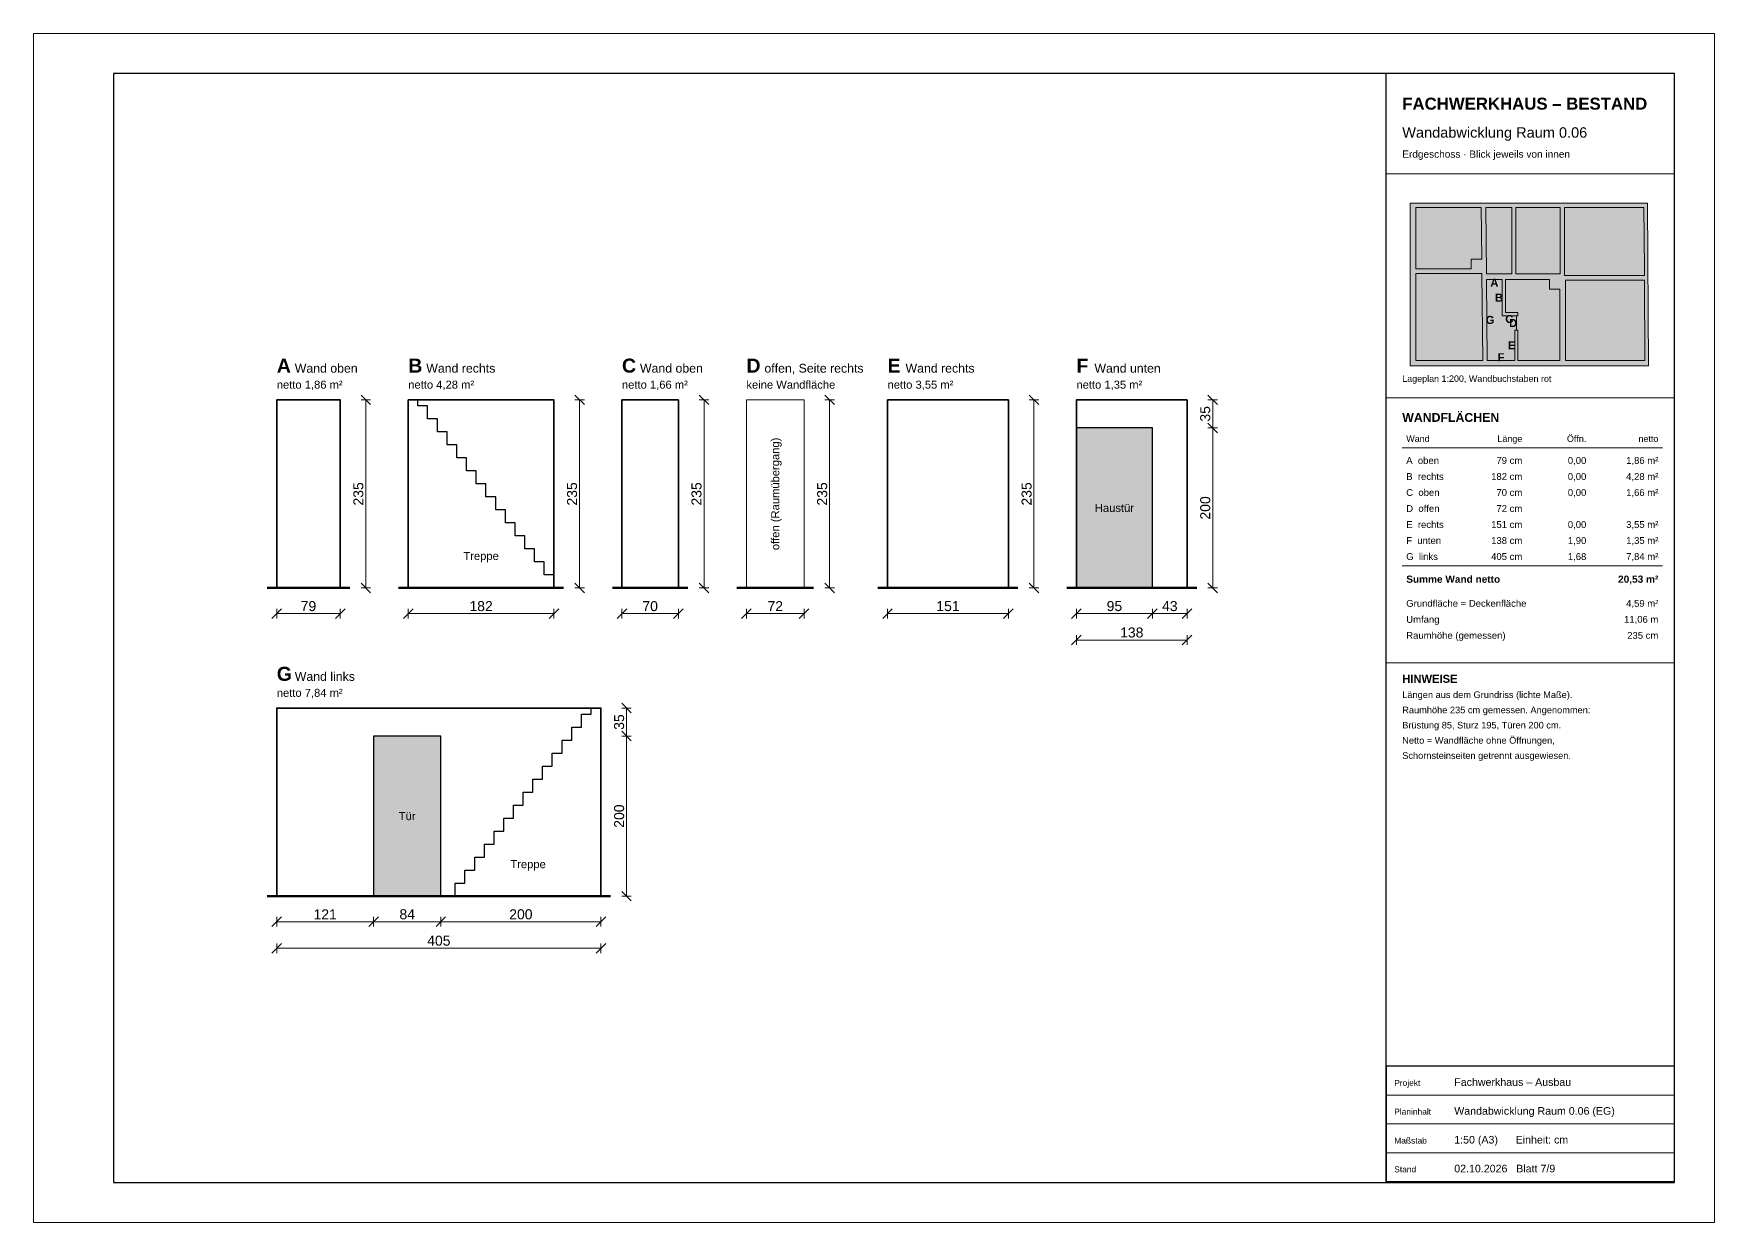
# Model space of a CAD drawing. Header units: centimetres. Extents: x 0 to 18200, y 0 to 1485.
# Drawn here: x 11500 to 13600, y 0 to 1485 of the extents above; entities that cross this region are included whole.
import ezdxf
from ezdxf.enums import TextEntityAlignment as Align

# ---------------------------------------------------------------- set-up
doc = ezdxf.new("R2010")
doc.units = ezdxf.units.CM
doc.linetypes.add('DASHED', pattern=[1.524, 1.27, -0.254])
for name, color, linetype, lineweight in [('ABW_BODEN', 7, 'Continuous', 50), ('ABW_OEFFNUNG', 7, 'Continuous', 25), ('ABW_OFFEN', 8, 'DASHED', 18), ('ABW_TEXT', 7, 'Continuous', 18), ('ABW_TREPPE', 7, 'Continuous', 25), ('ABW_WAND', 7, 'Continuous', 35), ('BEMASSUNG', 7, 'Continuous', 18), ('PLANKOPF', 7, 'Continuous', 25), ('PLANKOPF_DUENN', 7, 'Continuous', 13), ('WAND_FUELLUNG', 8, 'Continuous', 0)]:
    doc.layers.add(name, color=color, linetype=linetype, lineweight=lineweight)
doc.styles.add('PLAN', font='arial.ttf')
doc.styles.add('PLAN_FETT', font='arialbd.ttf')
doc.dimstyles.new('BESTAND_1_50', dxfattribs={"dimscale": 5, "dimtxt": 2.5, "dimasz": 1.5, "dimexe": 1.2, "dimexo": 0, "dimgap": 0.6, "dimtad": 1, "dimdec": 0, "dimtxsty": 'PLAN', "dimtsz": 1.2, "dimcen": 2.5, "dimclrd": 7, "dimclre": 7, "dimclrt": 7, "dimazin": 3, "dimtfac": 1, "dimtmove": 2, "dimatfit": 3, "dimlwd": 18, "dimlwe": 13})

msp = doc.modelspace()

# ---------------------------------------------------------------- hatches: boundary and pattern name
at = {"layer": 'ABW_OEFFNUNG', "true_color": 0xffffff}
h = msp.add_hatch(color=7, dxfattribs=at)
h.dxf.hatch_style = 1
h.paths.add_polyline_path([(12897.9, 792.5), (12897.9, 992.5), (12802.9, 992.5), (12802.9, 792.5)])
h = msp.add_hatch(color=7, dxfattribs=at)
h.dxf.hatch_style = 1
h.paths.add_polyline_path([(12008.8, 407.5), (12008.8, 607.5), (11924.8, 607.5), (11924.8, 407.5)])
at = {"layer": 'WAND_FUELLUNG', "true_color": 0xa0a0a0}
h = msp.add_hatch(color=7, dxfattribs=at)
h.dxf.hatch_style = 1
h.paths.add_polyline_path([(13220, 1070), (13517.8, 1070), (13516.5, 1273.2), (13220, 1273.2)])
at = {"layer": 'WAND_FUELLUNG', "true_color": 0xffffff}
h = msp.add_hatch(color=7, dxfattribs=at)
h.dxf.hatch_style = 1
h.paths.add_polyline_path([(13296, 1203.2), (13296, 1191), (13226.8, 1191), (13226.8, 1267.8), (13308.8, 1267.8), (13309.4, 1203.2)])
h = msp.add_hatch(color=7, dxfattribs=at)
h.dxf.hatch_style = 1
h.paths.add_polyline_path([(13315.1, 1184.8), (13314.3, 1267.8), (13347, 1267.8), (13347, 1184.8)])
h = msp.add_hatch(color=7, dxfattribs=at)
h.dxf.hatch_style = 1
h.paths.add_polyline_path([(13352, 1184.8), (13352, 1267.8), (13407.2, 1267.8), (13407.2, 1184.8)])
h = msp.add_hatch(color=7, dxfattribs=at)
h.dxf.hatch_style = 1
h.paths.add_polyline_path([(13512.5, 1191.9), (13512.5, 1182.8), (13414, 1182.8), (13412.8, 1182.8), (13412.8, 1267.8), (13512, 1267.8)])
h = msp.add_hatch(color=7, dxfattribs=at)
h.dxf.hatch_style = 1
h.paths.add_polyline_path([(13309.6, 1185.5), (13310.7, 1076.8), (13226.8, 1076.8), (13226.8, 1185.5)])
at = {"layer": 'WAND_FUELLUNG', "true_color": 0xf0c8be}
h = msp.add_hatch(color=7, dxfattribs=at)
h.dxf.hatch_style = 1
h.paths.add_polyline_path([(13350.8, 1114.5), (13350.8, 1076.8), (13316.2, 1076.8), (13315.2, 1178), (13335, 1178), (13335, 1136.8), (13335, 1132.5), (13339.2, 1132.5), (13352.6, 1132.5), (13352.6, 1114.5)])
at = {"layer": 'WAND_FUELLUNG', "true_color": 0xffffff}
h = msp.add_hatch(color=7, dxfattribs=at)
h.dxf.hatch_style = 1
h.paths.add_polyline_path([(13354.5, 1114.5), (13352.6, 1114.5), (13352.6, 1132.5), (13354.5, 1132.5), (13354.5, 1136.8), (13339.2, 1136.8), (13339.2, 1178), (13352.6, 1178), (13393.8, 1178), (13393.8, 1165.8), (13407, 1165.8), (13407, 1076.8), (13354.5, 1076.8)])
h = msp.add_hatch(color=7, dxfattribs=at)
h.dxf.hatch_style = 1
h.paths.add_polyline_path([(13513.2, 1076.8), (13414, 1076.8), (13414, 1177.2), (13512.6, 1177.2)])

# ---------------------------------------------------------------- linework, layer by layer
at = {"layer": 'ABW_BODEN'}
for p, q in [((11791.8, 792.5), (11895.1, 792.5)), ((11956.1, 792.5), (12162.1, 792.5)), ((12223.1, 792.5), (12317.6, 792.5)), ((12378.6, 792.5), (12474.6, 792.5)), ((12554.9, 792.5), (12729.9, 792.5)), ((12790.9, 792.5), (12953.2, 792.5)), ((11791.8, 407.5), (12220.8, 407.5))]:
    msp.add_line(p, q, dxfattribs=at)
at = {"layer": 'ABW_OEFFNUNG'}
for points in [[(12897.9, 792.5), (12897.9, 992.5), (12802.9, 992.5), (12802.9, 792.5)], [(12008.8, 407.5), (12008.8, 607.5), (11924.8, 607.5), (11924.8, 407.5)]]:
    msp.add_lwpolyline(points, close=True, dxfattribs=at)
at = {"layer": 'ABW_OFFEN'}
msp.add_lwpolyline([(12462.6, 792.5), (12462.6, 1027.5), (12390.6, 1027.5), (12390.6, 792.5)], close=True, dxfattribs=at)
at = {"layer": 'ABW_TREPPE'}
for points in [[(12150.1, 792.5), (12150.1, 808.8), (12137.9, 808.8), (12137.9, 825), (12125.8, 825), (12125.8, 841.2), (12113.7, 841.2), (12113.7, 857.5), (12101.5, 857.5), (12101.5, 873.8), (12089.4, 873.8), (12089.4, 890), (12077.3, 890), (12077.3, 906.2), (12065.1, 906.2), (12065.1, 922.5), (12053, 922.5), (12053, 938.8), (12040.9, 938.8), (12040.9, 955), (12028.7, 955), (12028.7, 971.2), (12016.6, 971.2), (12016.6, 987.5), (12004.5, 987.5), (12004.5, 1003.8), (11992.3, 1003.8), (11992.3, 1020), (11980.2, 1020), (11980.2, 1027.5), (11968.1, 1027.5), (11968.1, 792.5)], [(12026.8, 407.5), (12026.8, 423.8), (12038.9, 423.8), (12038.9, 440), (12051.1, 440), (12051.1, 456.2), (12063.2, 456.2), (12063.2, 472.5), (12075.3, 472.5), (12075.3, 488.8), (12087.5, 488.8), (12087.5, 505), (12099.6, 505), (12099.6, 521.2), (12111.7, 521.2), (12111.7, 537.5), (12123.9, 537.5), (12123.9, 553.8), (12136, 553.8), (12136, 570), (12148.1, 570), (12148.1, 586.2), (12160.3, 586.2), (12160.3, 602.5), (12172.4, 602.5), (12172.4, 618.8), (12184.5, 618.8), (12184.5, 635), (12196.7, 635), (12196.7, 642.5), (12208.8, 642.5), (12208.8, 407.5)]]:
    msp.add_lwpolyline(points, dxfattribs=at)
at = {"layer": 'ABW_WAND'}
for points in [[(11883.1, 792.5), (11883.1, 1027.5), (11803.8, 1027.5), (11803.8, 792.5)], [(12150.1, 792.5), (12150.1, 1027.5), (11968.1, 1027.5), (11968.1, 792.5)], [(12305.6, 792.5), (12305.6, 1027.5), (12235.1, 1027.5), (12235.1, 792.5)], [(12717.9, 792.5), (12717.9, 1027.5), (12566.9, 1027.5), (12566.9, 792.5)], [(12941.2, 792.5), (12941.2, 1027.5), (12802.9, 1027.5), (12802.9, 792.5)], [(12208.8, 407.5), (12208.8, 642.5), (11803.8, 642.5), (11803.8, 407.5)]]:
    msp.add_lwpolyline(points, close=True, dxfattribs=at)
at = {"layer": 'PLANKOPF'}
msp.add_line((13190, 50), (13190, 1435), dxfattribs=at)
for points in [[(11600, 50), (13550, 50), (13550, 1435), (11600, 1435)], [(13190, 50), (13550, 50), (13550, 195), (13190, 195)]]:
    msp.add_lwpolyline(points, close=True, dxfattribs=at)
at = {"layer": 'PLANKOPF_DUENN'}
for p, q in [((13190, 1310), (13550, 1310)), ((13190, 1030), (13550, 1030)), ((13210, 967.5), (13535, 967.5)), ((13210, 820), (13535, 820)), ((13190, 699), (13550, 699)), ((13190, 159), (13550, 159)), ((13190, 123), (13550, 123)), ((13190, 87), (13550, 87)), ((13190, 51), (13550, 51))]:
    msp.add_line(p, q, dxfattribs=at)
for points in [[(11500, 0), (13600, 0), (13600, 1485), (11500, 1485)], [(13220, 1070), (13517.8, 1070), (13516.5, 1273.2), (13220, 1273.2)], [(13296, 1203.2), (13296, 1191), (13226.8, 1191), (13226.8, 1267.8), (13308.8, 1267.8), (13309.4, 1203.2)], [(13315.1, 1184.8), (13314.3, 1267.8), (13347, 1267.8), (13347, 1184.8)], [(13352, 1184.8), (13352, 1267.8), (13407.2, 1267.8), (13407.2, 1184.8)], [(13512.5, 1191.9), (13512.5, 1182.8), (13414, 1182.8), (13412.8, 1182.8), (13412.8, 1267.8), (13512, 1267.8)], [(13309.6, 1185.5), (13310.7, 1076.8), (13226.8, 1076.8), (13226.8, 1185.5)], [(13350.8, 1114.5), (13350.8, 1076.8), (13316.2, 1076.8), (13315.2, 1178), (13335, 1178), (13335, 1136.8), (13335, 1132.5), (13339.2, 1132.5), (13352.6, 1132.5), (13352.6, 1114.5)], [(13354.5, 1114.5), (13352.6, 1114.5), (13352.6, 1132.5), (13354.5, 1132.5), (13354.5, 1136.8), (13339.2, 1136.8), (13339.2, 1178), (13352.6, 1178), (13393.8, 1178), (13393.8, 1165.8), (13407, 1165.8), (13407, 1076.8), (13354.5, 1076.8)], [(13513.2, 1076.8), (13414, 1076.8), (13414, 1177.2), (13512.6, 1177.2)]]:
    msp.add_lwpolyline(points, close=True, dxfattribs=at)

# ---------------------------------------------------------------- texts
at = {"layer": 'ABW_TEXT'}
for s, height, style, p in [('A', 17.5, 'PLAN_FETT', (11803.8, 1061.5)), ('Wand oben', 11, 'PLAN', (11826.3, 1061.5)), ('B', 17.5, 'PLAN_FETT', (11968.1, 1061.5)), ('Wand rechts', 11, 'PLAN', (11990.6, 1061.5)), ('C', 17.5, 'PLAN_FETT', (12235.1, 1061.5)), ('Wand oben', 11, 'PLAN', (12257.6, 1061.5)), ('D', 17.5, 'PLAN_FETT', (12390.6, 1061.5)), ('offen, Seite rechts', 11, 'PLAN', (12413.1, 1061.5)), ('E', 17.5, 'PLAN_FETT', (12566.9, 1061.5)), ('Wand rechts', 11, 'PLAN', (12589.4, 1061.5)), ('F', 17.5, 'PLAN_FETT', (12802.9, 1061.5)), ('Wand unten', 11, 'PLAN', (12825.4, 1061.5)), ('netto 1,86 m²', 10, 'PLAN', (11803.8, 1041.5)), ('netto 4,28 m²', 10, 'PLAN', (11968.1, 1041.5)), ('netto 1,66 m²', 10, 'PLAN', (12235.1, 1041.5)), ('keine Wandfläche', 10, 'PLAN', (12390.6, 1041.5)), ('netto 3,55 m²', 10, 'PLAN', (12566.9, 1041.5)), ('netto 1,35 m²', 10, 'PLAN', (12802.9, 1041.5)), ('G', 17.5, 'PLAN_FETT', (11803.8, 676.5)), ('Wand links', 11, 'PLAN', (11826.3, 676.5)), ('netto 7,84 m²', 10, 'PLAN', (11803.8, 656.5))]:
    msp.add_text(s, height=height, dxfattribs=dict(at, style=style)).set_placement(p)
at = {"layer": 'ABW_TEXT', "style": 'PLAN'}
msp.add_text('offen (Raumübergang)', height=10, rotation=90, dxfattribs=at).set_placement((12426.6, 910), align=Align.MIDDLE_CENTER)
for s, p in [('Haustür', (12850.4, 892.5)), ('Treppe', (12059.1, 832.5)), ('Tür', (11966.8, 507.5)), ('Treppe', (12117.8, 447.5))]:
    msp.add_text(s, height=10, dxfattribs=at).set_placement(p, align=Align.MIDDLE_CENTER)
at = {"layer": 'PLANKOPF'}
for s, height, style, p in [('FACHWERKHAUS – BESTAND', 15, 'PLAN_FETT', (13210, 1390)), ('Wandabwicklung Raum 0.06', 13, 'PLAN', (13210, 1355)), ('Erdgeschoss · Blick jeweils von innen', 9, 'PLAN', (13210, 1330)), ('Lageplan 1:200, Wandbuchstaben rot', 8, 'PLAN', (13210, 1050)), ('WANDFLÄCHEN', 11, 'PLAN_FETT', (13210, 1000)), ('Wand', 8, 'PLAN', (13215, 975)), ('A  oben', 8.5, 'PLAN', (13215, 947.5)), ('B  rechts', 8.5, 'PLAN', (13215, 927.5)), ('C  oben', 8.5, 'PLAN', (13215, 907.5)), ('D  offen', 8.5, 'PLAN', (13215, 887.5)), ('E  rechts', 8.5, 'PLAN', (13215, 867.5)), ('F  unten', 8.5, 'PLAN', (13215, 847.5)), ('G  links', 8.5, 'PLAN', (13215, 827.5)), ('Summe Wand netto', 9, 'PLAN_FETT', (13215, 799)), ('Grundfläche = Deckenfläche', 8.5, 'PLAN', (13215, 769)), ('Umfang', 8.5, 'PLAN', (13215, 749)), ('Raumhöhe (gemessen)', 8.5, 'PLAN', (13215, 729)), ('HINWEISE', 10, 'PLAN_FETT', (13210, 674)), ('Längen aus dem Grundriss (lichte Maße).', 8.25, 'PLAN', (13210, 655)), ('Raumhöhe 235 cm gemessen. Angenommen:', 8.25, 'PLAN', (13210, 636)), ('Brüstung 85, Sturz 195, Türen 200 cm.', 8.25, 'PLAN', (13210, 617)), ('Netto = Wandfläche ohne Öffnungen,', 8.25, 'PLAN', (13210, 598)), ('Schornsteinseiten getrennt ausgewiesen.', 8.25, 'PLAN', (13210, 579)), ('Projekt', 7.5, 'PLAN', (13200, 170.5)), ('Fachwerkhaus – Ausbau', 9.5, 'PLAN', (13275, 170.5)), ('Planinhalt', 7.5, 'PLAN', (13200, 134.5)), ('Wandabwicklung Raum 0.06 (EG)', 9.5, 'PLAN', (13275, 134.5)), ('Maßstab', 7.5, 'PLAN', (13200, 98.5)), ('1:50 (A3)      Einheit: cm', 9.5, 'PLAN', (13275, 98.5)), ('Stand', 7.5, 'PLAN', (13200, 62.5)), ('02.10.2026   Blatt 7/9', 9.5, 'PLAN', (13275, 62.5))]:
    msp.add_text(s, height=height, dxfattribs=dict(at, style=style)).set_placement(p)
at = {"layer": 'PLANKOPF', "true_color": 0xc81e1e, "style": 'PLAN_FETT'}
for s, p in [('A', (13325.1, 1174)), ('B', (13331, 1155.2)), ('G', (13319.7, 1127.4)), ('C', (13343.8, 1128.5)), ('D', (13348.6, 1123.5)), ('E', (13346.8, 1095.6)), ('F', (13333.5, 1080.8))]:
    msp.add_text(s, height=10, dxfattribs=at).set_placement(p, align=Align.MIDDLE_CENTER)
at = {"layer": 'PLANKOPF'}
for s, height, style, p in [('Länge', 8, 'PLAN', (13360, 975)), ('Öffn.', 8, 'PLAN', (13440, 975)), ('netto', 8, 'PLAN', (13530, 975)), ('79 cm', 8.5, 'PLAN', (13360, 947.5)), ('0,00', 8.5, 'PLAN', (13440, 947.5)), ('1,86 m²', 8.5, 'PLAN', (13530, 947.5)), ('182 cm', 8.5, 'PLAN', (13360, 927.5)), ('0,00', 8.5, 'PLAN', (13440, 927.5)), ('4,28 m²', 8.5, 'PLAN', (13530, 927.5)), ('70 cm', 8.5, 'PLAN', (13360, 907.5)), ('0,00', 8.5, 'PLAN', (13440, 907.5)), ('1,66 m²', 8.5, 'PLAN', (13530, 907.5)), ('72 cm', 8.5, 'PLAN', (13360, 887.5)), ('151 cm', 8.5, 'PLAN', (13360, 867.5)), ('0,00', 8.5, 'PLAN', (13440, 867.5)), ('3,55 m²', 8.5, 'PLAN', (13530, 867.5)), ('138 cm', 8.5, 'PLAN', (13360, 847.5)), ('1,90', 8.5, 'PLAN', (13440, 847.5)), ('1,35 m²', 8.5, 'PLAN', (13530, 847.5)), ('405 cm', 8.5, 'PLAN', (13360, 827.5)), ('1,68', 8.5, 'PLAN', (13440, 827.5)), ('7,84 m²', 8.5, 'PLAN', (13530, 827.5)), ('20,53 m²', 9, 'PLAN_FETT', (13530, 799)), ('4,59 m²', 8.5, 'PLAN', (13530, 769)), ('11,06 m', 8.5, 'PLAN', (13530, 749)), ('235 cm', 8.5, 'PLAN', (13530, 729))]:
    msp.add_text(s, height=height, dxfattribs=dict(at, style=style)).set_placement(p, align=Align.RIGHT)

# ---------------------------------------------------------------- dimensions: what is measured, and where the dimension line sits
at = {"layer": 'BEMASSUNG'}
for base, p1, p2, location in [((11915.1, 792.5), (11921.1, 792.5), (11921.1, 1027.5), (11905.8, 910)), ((12182.1, 792.5), (12188.1, 792.5), (12188.1, 1027.5), (12172.8, 910)), ((12337.6, 792.5), (12343.6, 792.5), (12343.6, 1027.5), (12328.3, 910)), ((12494.6, 792.5), (12500.6, 792.5), (12500.6, 1027.5), (12485.3, 910)), ((12749.9, 792.5), (12755.9, 792.5), (12755.9, 1027.5), (12740.7, 910)), ((12973.2, 992.5), (12979.2, 992.5), (12979.2, 1027.5), (12963.9, 1010)), ((12973.2, 792.5), (12979.2, 792.5), (12979.2, 992.5), (12963.9, 892.5)), ((12240.8, 607.5), (12246.8, 607.5), (12246.8, 642.5), (12231.6, 625)), ((12240.8, 407.5), (12246.8, 407.5), (12246.8, 607.5), (12231.6, 507.5))]:
    msp.add_linear_dim(base=base, p1=p1, p2=p2, angle=90, location=location, dimstyle='BESTAND_1_50', override={"dimtmove": 2}, dxfattribs=at).render()
for base, p1, p2, location in [((11803.8, 760.5), (11803.8, 754.5), (11883.1, 754.5), (11843.4, 769.8)), ((11968.1, 760.5), (11968.1, 754.5), (12150.1, 754.5), (12059.1, 769.8)), ((12235.0579145, 760.5), (12235.0579145, 754.5), (12305.5579145, 754.5), (12270.3079145, 769.75)), ((12390.6, 760.5), (12390.6, 754.5), (12462.6, 754.5), (12426.6, 769.8)), ((12566.9, 760.5), (12566.9, 754.5), (12717.9, 754.5), (12642.4, 769.8)), ((12802.9, 760.5), (12802.9, 754.5), (12897.9, 754.5), (12850.4, 769.8)), ((12897.9, 760.5), (12897.9, 754.5), (12941.2, 754.5), (12919.6, 769.8)), ((12802.9, 727.5), (12802.9, 721.5), (12941.2, 721.5), (12872.1, 736.8)), ((11803.8, 375.5), (11803.8, 369.5), (11924.8, 369.5), (11864.3, 384.8)), ((11924.8, 375.5), (11924.8, 369.5), (12008.8, 369.5), (11966.8, 384.8)), ((12008.8, 375.5), (12008.8, 369.5), (12208.8, 369.5), (12108.8, 384.8)), ((11803.8, 342.5), (11803.8, 336.5), (12208.8, 336.5), (12006.3, 351.8))]:
    msp.add_linear_dim(base=base, p1=p1, p2=p2, location=location, dimstyle='BESTAND_1_50', override={"dimtmove": 2}, dxfattribs=at).render()

doc.saveas('drawing.dxf')
